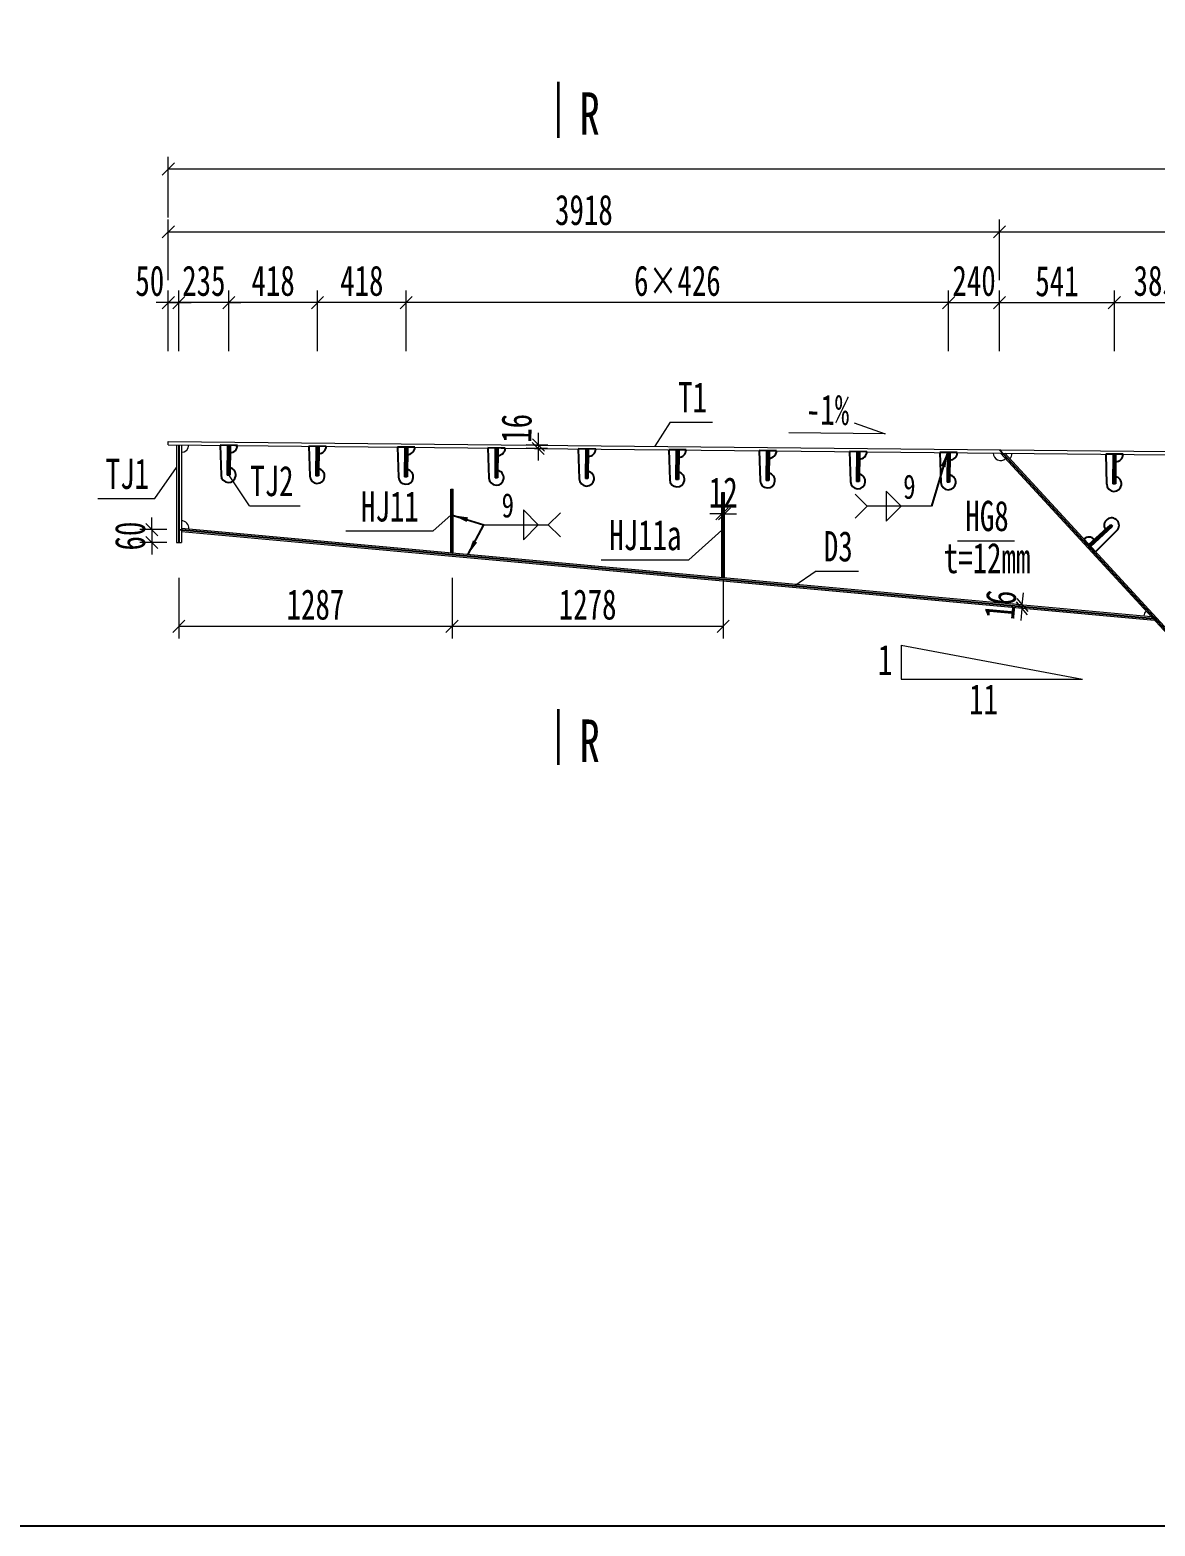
# Model space of a CAD drawing. Header units: millimetres. Extents: x 44597 to 300567, y -113054 to 73044.
# Drawn here: x 95708 to 101011, y -102091 to -95041 of the extents above; entities that cross this region are included whole.
import ezdxf
from ezdxf.enums import TextEntityAlignment as Align

# ---------------------------------------------------------------- set-up
doc = ezdxf.new("R2010")
doc.units = ezdxf.units.MM
doc.layers.get('Defpoints').update_dxf_attribs({"color": 8})
for name, color, linetype, lineweight in [('Dim', 4, 'Continuous', 15), ('文字', 7, 'Continuous', 15), ('粗线', 3, 'Continuous', 35), ('细实线', 4, 'Continuous', 15), ('钢板粗线', 1, 'Continuous', 25), ('钢板细线', 6, 'Continuous', 15)]:
    doc.layers.add(name, color=color, linetype=linetype, lineweight=lineweight)
doc.layers.add('Text', color=4, linetype='Continuous')
doc.styles.add('111', font='', dxfattribs={"width": 0.7})
doc.styles.add('BM_Dim', font='', dxfattribs={"width": 0.85})
doc.styles.add('SMEDI', font='', dxfattribs={"width": 0.75})
doc.styles.get("Standard").update_dxf_attribs({"font": ''})
doc.styles.get('111').set_extended_font_data('仿宋_GB2312')
doc.styles.get('BM_Dim').set_extended_font_data('仿宋_GB2312')
doc.styles.get('SMEDI').set_extended_font_data('仿宋_GB2312')
doc.styles.get('Standard').set_extended_font_data('仿宋_GB2312')
doc.dimstyles.new('200', dxfattribs={"dimscale": 0, "dimtxt": 2.5, "dimasz": 1, "dimexe": 1, "dimexo": 1, "dimgap": 0.6, "dimtad": 1, "dimdec": 0, "dimdsep": 46, "dimtxsty": '111', "dimblk": 'OBLIQUE', "dimcen": 0, "dimclrd": 4, "dimclre": 4, "dimclrt": 4, "dimadec": 1, "dimazin": 2, "dimtfac": 1, "dimtdec": 0, "dimtix": 1, "dimtmove": 2, "dimatfit": 3, "dimfxl": 4, "dimfxlon": 1, "dimtolj": 1, "dimlwd": -1, "dimlwe": -1, "dimarcsym": 0})
doc.dimstyles.new('MSteel_1.0_1.0', dxfattribs={"dimtxt": 3, "dimasz": 1.2, "dimexe": 1, "dimexo": 1, "dimgap": 1, "dimtad": 3, "dimtoh": 1, "dimdec": 0, "dimzin": 0, "dimdsep": 46, "dimtxsty": 'Standard', "dimblk": 'ARCHTICK', "dimcen": 0.09, "dimclrd": 3, "dimclre": 3, "dimadec": 0, "dimazin": 0, "dimtfac": 1, "dimtdec": 4, "dimtofl": 0, "dimtmove": 0, "dimatfit": 3, "dimfxl": 1, "dimtolj": 1, "dimtzin": 0, "dimarcsym": 0})

# ---------------------------------------------------------------- blocks, each defined once
blk = doc.blocks.new('_Oblique')
at = {"color": 0, "linetype": 'ByBlock', "lineweight": -2}
blk.add_line((-0.5, -0.5), (0.5, 0.5), dxfattribs=at)
blk = doc.blocks.new('*D2896')
at = {"layer": 'Defpoints', "color": 0, "transparency": 16777216}
for p in [(100277.8, -95992), (96360.2, -96985.4), (100277.8, -97018.7)]:
    blk.add_point(p, dxfattribs=at)
at = {"layer": '细实线', "color": 4, "transparency": 16777216}
for p, q in [((96360.2, -96220.6), (96360.2, -95934.8)), ((100277.8, -96220.6), (100277.8, -95934.8)), ((96360.2, -95992), (100277.8, -95992))]:
    blk.add_line(p, q, dxfattribs=at)
at = {"layer": '细实线', "color": 4, "transparency": 16777216, "xscale": 57.14285714285715, "yscale": 57.14285714285715, "zscale": 57.14285714285715, "rotation": 180}
blk.add_blockref('_Oblique', (96360.2, -95992), dxfattribs=at)
at = {"layer": '细实线', "color": 4, "transparency": 16777216, "xscale": 57.14285714285715, "yscale": 57.14285714285715, "zscale": 57.14285714285715}
blk.add_blockref('_Oblique', (100277.8, -95992), dxfattribs=at)
at = {"layer": '细实线', "color": 4, "transparency": 16777216, "insert": (98319, -95889.7), "char_height": 142.86, "attachment_point": 5, "style": '111'}
blk.add_mtext('\\A1;3918', dxfattribs=at)
blk = doc.blocks.new('*D2897')
at = {"layer": 'Defpoints', "color": 0, "transparency": 16777216}
for p in [(107152.3, -95992), (107152.3, -96977.3), (100277.8, -97018.7)]:
    blk.add_point(p, dxfattribs=at)
at = {"layer": '细实线', "color": 4, "transparency": 16777216}
for p, q in [((100277.8, -96220.6), (100277.8, -95934.8)), ((107152.3, -96220.6), (107152.3, -95934.8)), ((100277.8, -95992), (107152.3, -95992))]:
    blk.add_line(p, q, dxfattribs=at)
at = {"layer": '细实线', "color": 4, "transparency": 16777216, "xscale": 57.14285714285715, "yscale": 57.14285714285715, "zscale": 57.14285714285715, "rotation": 180}
blk.add_blockref('_Oblique', (100277.8, -95992), dxfattribs=at)
at = {"layer": '细实线', "color": 4, "transparency": 16777216, "xscale": 57.14285714285715, "yscale": 57.14285714285715, "zscale": 57.14285714285715}
blk.add_blockref('_Oblique', (107152.3, -95992), dxfattribs=at)
at = {"layer": '细实线', "color": 4, "transparency": 16777216, "insert": (103715.1, -95889.7), "char_height": 142.86, "attachment_point": 5, "style": '111'}
blk.add_mtext('\\A1;6874', dxfattribs=at)
blk = doc.blocks.new('*D2898')
at = {"layer": 'Defpoints', "color": 0, "transparency": 16777216}
for p in [(97697.4, -97437), (96410.2, -97449), (96410.2, -97851.5)]:
    blk.add_point(p, dxfattribs=at)
at = {"layer": '细实线', "color": 4, "transparency": 16777216}
for p, q in [((96410.2, -97622.9), (96410.2, -97908.7)), ((97697.4, -97622.9), (97697.4, -97908.7)), ((97697.4, -97851.5), (96410.2, -97851.5))]:
    blk.add_line(p, q, dxfattribs=at)
at = {"layer": '细实线', "color": 4, "transparency": 16777216, "xscale": 57.14285714285715, "yscale": 57.14285714285715, "zscale": 57.14285714285715, "rotation": 180}
blk.add_blockref('_Oblique', (96410.2, -97851.5), dxfattribs=at)
at = {"layer": '细实线', "color": 4, "transparency": 16777216, "xscale": 57.14285714285715, "yscale": 57.14285714285715, "zscale": 57.14285714285715}
blk.add_blockref('_Oblique', (97697.4, -97851.5), dxfattribs=at)
at = {"layer": '细实线', "color": 4, "transparency": 16777216, "insert": (97053.8, -97749.3), "char_height": 142.86, "attachment_point": 5, "style": '111'}
blk.add_mtext('\\A1;1287', dxfattribs=at)
blk = doc.blocks.new('_ArchTick')
at = {"color": 0, "linetype": 'ByBlock', "const_width": 0.15}
blk.add_lwpolyline([(-0.5, -0.5), (0.5, 0.5)], dxfattribs=at)
blk = doc.blocks.new('角焊缝1')
at = {"layer": 'Dim'}
blk.add_line((-3101.17, 370.22), (-3106.48, 370.22), dxfattribs=at)
blk.add_lwpolyline([(-3104.91, 371.45), (-3104.91, 368.99), (-3103.68, 370.22)], close=True, dxfattribs=at)
blk.add_lwpolyline([(-3107.48, 369.22), (-3106.48, 370.22), (-3107.48, 371.22)], dxfattribs=at)
blk = doc.blocks.new('角焊缝2')
at = {"layer": 'Dim'}
blk.add_line((-3138.01, 370.22), (-3132.7, 370.22), dxfattribs=at)
blk.add_lwpolyline([(-3134.75, 371.45), (-3134.75, 368.99), (-3133.52, 370.22)], close=True, dxfattribs=at)
blk.add_lwpolyline([(-3131.7, 369.22), (-3132.7, 370.22), (-3131.7, 371.22)], dxfattribs=at)
blk = doc.blocks.new('*D2901')
at = {"layer": 'Defpoints', "color": 0, "transparency": 16777216}
for p in [(97697.4, -97437), (98975.7, -97575.9), (97697.4, -97851.5)]:
    blk.add_point(p, dxfattribs=at)
at = {"layer": '细实线', "color": 4, "transparency": 16777216}
for p, q in [((97697.4, -97622.9), (97697.4, -97908.7)), ((98975.7, -97633), (98975.7, -97908.7)), ((98975.7, -97851.5), (97697.4, -97851.5))]:
    blk.add_line(p, q, dxfattribs=at)
at = {"layer": '细实线', "color": 4, "transparency": 16777216, "xscale": 57.14285714285715, "yscale": 57.14285714285715, "zscale": 57.14285714285715, "rotation": 180}
blk.add_blockref('_Oblique', (97697.4, -97851.5), dxfattribs=at)
at = {"layer": '细实线', "color": 4, "transparency": 16777216, "xscale": 57.14285714285715, "yscale": 57.14285714285715, "zscale": 57.14285714285715}
blk.add_blockref('_Oblique', (98975.7, -97851.5), dxfattribs=at)
at = {"layer": '细实线', "color": 4, "transparency": 16777216, "insert": (98336.6, -97749.3), "char_height": 142.86, "attachment_point": 5, "style": '111'}
blk.add_mtext('\\A1;1278', dxfattribs=at)
blk = doc.blocks.new('*D2902')
at = {"layer": 'Defpoints', "color": 0, "transparency": 16777216}
for p in [(98969.7, -97354.5), (98981.7, -97320.8), (98981.7, -97354.5)]:
    blk.add_point(p, dxfattribs=at)
at = {"layer": '细实线', "color": 4, "transparency": 16777216}
for p, q in [((98969.7, -97320.8), (98969.7, -97263.7)), ((98981.7, -97320.8), (98981.7, -97263.7)), ((98969.7, -97320.8), (98912.6, -97320.8)), ((98969.7, -97320.8), (98981.7, -97320.8)), ((98981.7, -97320.8), (99038.9, -97320.8))]:
    blk.add_line(p, q, dxfattribs=at)
at = {"layer": '细实线', "color": 4, "transparency": 16777216, "xscale": 57.14285714285715, "yscale": 57.14285714285715, "zscale": 57.14285714285715}
blk.add_blockref('_Oblique', (98969.7, -97320.8), dxfattribs=at)
at = {"layer": '细实线', "color": 4, "transparency": 16777216, "xscale": 57.14285714285715, "yscale": 57.14285714285715, "zscale": 57.14285714285715, "rotation": 180}
blk.add_blockref('_Oblique', (98981.7, -97320.8), dxfattribs=at)
at = {"layer": '细实线', "color": 4, "transparency": 16777216, "insert": (98975.7, -97220.1), "char_height": 142.86, "attachment_point": 5, "style": '111'}
blk.add_mtext('\\A1;12', dxfattribs=at)
blk = doc.blocks.new('*D2903')
at = {"layer": 'Defpoints', "color": 0, "transparency": 16777216}
for p in [(96410.2, -97395.6), (96283.1, -97456), (96410.2, -97456)]:
    blk.add_point(p, dxfattribs=at)
at = {"layer": '细实线', "color": 4, "transparency": 16777216}
for p, q in [((96283.1, -97395.6), (96283.1, -97338.5)), ((96353.1, -97395.6), (96225.9, -97395.6)), ((96283.1, -97395.6), (96283.1, -97456)), ((96353.1, -97456), (96225.9, -97456)), ((96283.1, -97456), (96283.1, -97513.2))]:
    blk.add_line(p, q, dxfattribs=at)
at = {"layer": '细实线', "color": 4, "transparency": 16777216, "xscale": 57.14285714285715, "yscale": 57.14285714285715, "zscale": 57.14285714285715}
for p, rotation in [((96283.1, -97395.6), 270), ((96283.1, -97456), 90)]:
    blk.add_blockref('_Oblique', p, dxfattribs=dict(at, rotation=rotation))
at = {"layer": '细实线', "color": 4, "transparency": 16777216, "insert": (96180.8, -97425.8), "char_height": 142.86, "attachment_point": 5, "rotation": 90, "style": '111'}
blk.add_mtext('\\A1;60', dxfattribs=at)
blk = doc.blocks.new('12-140加劲 有过焊孔')
at = {"layer": 'Defpoints'}
blk.add_line((0, 0), (0, 140), dxfattribs=at)
at = {"layer": '钢板粗线', "color": 7}
for p, q in [((41, 0), (35, 141.5)), ((-6, 0), (-6, 140)), ((-6, 140), (6, 140)), ((6, 0), (6, 140)), ((-41, 0), (41, 0))]:
    blk.add_line(p, q, dxfattribs=at)
for centre, start, end in [((0, 140), 2.44105, 260.12911), ((-6, 0), 90, 180)]:
    blk.add_arc(centre, 35, start, end, dxfattribs=at)
blk = doc.blocks.new('*D2908')
at = {"layer": 'Defpoints', "color": 0, "transparency": 16777216}
for p in [(100277.8, -96325.9), (100038, -97032.2), (100277.8, -97018.6)]:
    blk.add_point(p, dxfattribs=at)
at = {"layer": '细实线', "color": 4, "transparency": 16777216}
for p, q in [((100038, -96554.4), (100038, -96268.7)), ((100277.8, -96554.4), (100277.8, -96268.7)), ((100038, -96325.9), (99980.9, -96325.9)), ((100038, -96325.9), (100277.8, -96325.9)), ((100277.8, -96325.9), (100335, -96325.9))]:
    blk.add_line(p, q, dxfattribs=at)
at = {"layer": '细实线', "color": 4, "transparency": 16777216, "xscale": 57.14285714285715, "yscale": 57.14285714285715, "zscale": 57.14285714285715}
blk.add_blockref('_Oblique', (100038, -96325.9), dxfattribs=at)
at = {"layer": '细实线', "color": 4, "transparency": 16777216, "xscale": 57.14285714285715, "yscale": 57.14285714285715, "zscale": 57.14285714285715, "rotation": 180}
blk.add_blockref('_Oblique', (100277.8, -96325.9), dxfattribs=at)
at = {"layer": '细实线', "color": 4, "transparency": 16777216, "insert": (100157.9, -96223.6), "char_height": 142.86, "attachment_point": 5, "style": '111'}
blk.add_mtext('\\A1;240', dxfattribs=at)
blk = doc.blocks.new('*D2909')
at = {"layer": 'Defpoints', "color": 0, "transparency": 16777216}
for p in [(98104.1, -97013), (98205.3, -97014), (98205.5, -96998)]:
    blk.add_point(p, dxfattribs=at)
at = {"layer": '细实线', "color": 4, "transparency": 16777216}
for p, q in [((98104.3, -96997), (98104.9, -96939.8)), ((98148.2, -97013.4), (98047, -97012.4)), ((98148.4, -96997.4), (98047.1, -96996.4)), ((98104.1, -97013), (98103.6, -97070.1)), ((98104.3, -96997), (98104.1, -97013))]:
    blk.add_line(p, q, dxfattribs=at)
at = {"layer": '细实线', "color": 4, "transparency": 16777216, "xscale": 57.1428571428572, "yscale": 57.1428571428572, "zscale": 57.1428571428572}
for p, rotation in [((98104.1, -97013), 89.42629083929008), ((98104.3, -96997), 269.4262908392901)]:
    blk.add_blockref('_Oblique', p, dxfattribs=dict(at, rotation=rotation))
at = {"layer": '细实线', "color": 4, "transparency": 16777216, "insert": (98002, -96918), "char_height": 142.86, "attachment_point": 5, "rotation": 89.42629, "style": '111'}
blk.add_mtext('\\A1;16', dxfattribs=at)
blk = doc.blocks.new('14-160加劲 有过焊孔')
at = {"layer": 'Defpoints'}
blk.add_line((38609.4, 31489.3), (38609.4, 31629.3), dxfattribs=at)
at = {"layer": '钢板粗线', "color": 7}
for p, q in [((38603.4, 31489.3), (38603.4, 31629.3)), ((38603.4, 31629.3), (38615.4, 31629.3)), ((38615.4, 31489.3), (38615.4, 31629.3)), ((38650.4, 31489.3), (38644.3, 31630.8)), ((38568.4, 31489.3), (38650.4, 31489.3))]:
    blk.add_line(p, q, dxfattribs=at)
for centre, start, end in [((38609.4, 31629.3), 2.44105, 260.12911), ((38603.4, 31489.3), 90, 180)]:
    blk.add_arc(centre, 35, start, end, dxfattribs=at)
blk = doc.blocks.new('*D2915')
at = {"layer": 'Defpoints', "color": 0, "transparency": 16777216}
for p in [(101204.2, -96325.9), (100819.2, -96986), (101204.2, -96965.3)]:
    blk.add_point(p, dxfattribs=at)
at = {"layer": '细实线', "color": 4, "transparency": 16777216}
for p, q in [((100819.2, -96554.4), (100819.2, -96268.7)), ((101204.2, -96554.4), (101204.2, -96268.7)), ((100819.2, -96325.9), (101204.2, -96325.9))]:
    blk.add_line(p, q, dxfattribs=at)
at = {"layer": '细实线', "color": 4, "transparency": 16777216, "xscale": 57.14285714285715, "yscale": 57.14285714285715, "zscale": 57.14285714285715, "rotation": 180}
blk.add_blockref('_Oblique', (100819.2, -96325.9), dxfattribs=at)
at = {"layer": '细实线', "color": 4, "transparency": 16777216, "xscale": 57.14285714285715, "yscale": 57.14285714285715, "zscale": 57.14285714285715}
blk.add_blockref('_Oblique', (101204.2, -96325.9), dxfattribs=at)
at = {"layer": '细实线', "color": 4, "transparency": 16777216, "insert": (101011.7, -96223.6), "char_height": 142.86, "attachment_point": 5, "style": '111'}
blk.add_mtext('\\A1;385', dxfattribs=at)
blk = doc.blocks.new('*D2916')
at = {"layer": 'Defpoints', "color": 0, "transparency": 16777216}
for p in [(96410.2, -96325.9), (96360.2, -96987.5), (96410.2, -97005.4)]:
    blk.add_point(p, dxfattribs=at)
at = {"layer": '细实线', "color": 4, "transparency": 16777216}
for p, q in [((96360.2, -96554.5), (96360.2, -96268.8)), ((96410.2, -96554.5), (96410.2, -96268.8)), ((96360.2, -96325.9), (96303.1, -96325.9)), ((96360.2, -96325.9), (96410.2, -96325.9)), ((96410.2, -96325.9), (96467.4, -96325.9))]:
    blk.add_line(p, q, dxfattribs=at)
at = {"layer": '细实线', "color": 4, "transparency": 16777216, "xscale": 57.14285714285715, "yscale": 57.14285714285715, "zscale": 57.14285714285715}
blk.add_blockref('_Oblique', (96360.2, -96325.9), dxfattribs=at)
at = {"layer": '细实线', "color": 4, "transparency": 16777216, "xscale": 57.14285714285715, "yscale": 57.14285714285715, "zscale": 57.14285714285715, "rotation": 180}
blk.add_blockref('_Oblique', (96410.2, -96325.9), dxfattribs=at)
at = {"layer": '细实线', "color": 4, "transparency": 16777216, "insert": (96273, -96223.7), "char_height": 142.86, "attachment_point": 5, "style": '111'}
blk.add_mtext('\\A1;50', dxfattribs=at)
blk = doc.blocks.new('*D2917')
at = {"layer": 'Defpoints', "color": 0, "transparency": 16777216}
for p in [(100383.4, -97766.6), (100414.4, -97769.4), (100415.9, -97753.4)]:
    blk.add_point(p, dxfattribs=at)
at = {"layer": '细实线', "color": 4, "transparency": 16777216}
for p, q in [((100384.9, -97750.6), (100390.1, -97693.7)), ((100383.4, -97766.6), (100326.5, -97761.4)), ((100384.9, -97750.6), (100328, -97745.4)), ((100383.4, -97766.6), (100378.2, -97823.5)), ((100384.9, -97750.6), (100383.4, -97766.6))]:
    blk.add_line(p, q, dxfattribs=at)
at = {"layer": '细实线', "color": 4, "transparency": 16777216, "xscale": 57.14285714285715, "yscale": 57.14285714285715, "zscale": 57.14285714285715}
for p, rotation in [((100384.9, -97750.6), 264.7955185571846), ((100383.4, -97766.6), 84.79551855718461)]:
    blk.add_blockref('_Oblique', p, dxfattribs=dict(at, rotation=rotation))
at = {"layer": '细实线', "color": 4, "transparency": 16777216, "insert": (100282.3, -97749.3), "char_height": 142.86, "attachment_point": 5, "rotation": 84.79552, "style": '111'}
blk.add_mtext('\\A1;16', dxfattribs=at)
blk = doc.blocks.new('*D2921')
at = {"layer": 'Defpoints', "color": 0, "transparency": 16777216}
for p in [(100819.2, -96325.9), (100819.2, -96995.2), (100277.8, -97018.7)]:
    blk.add_point(p, dxfattribs=at)
at = {"layer": '细实线', "color": 4, "transparency": 16777216}
for p, q in [((100277.8, -96554.4), (100277.8, -96268.7)), ((100819.2, -96554.4), (100819.2, -96268.7)), ((100277.8, -96325.9), (100819.2, -96325.9))]:
    blk.add_line(p, q, dxfattribs=at)
at = {"layer": '细实线', "color": 4, "transparency": 16777216, "xscale": 57.14285714285715, "yscale": 57.14285714285715, "zscale": 57.14285714285715, "rotation": 180}
blk.add_blockref('_Oblique', (100277.8, -96325.9), dxfattribs=at)
at = {"layer": '细实线', "color": 4, "transparency": 16777216, "xscale": 57.14285714285715, "yscale": 57.14285714285715, "zscale": 57.14285714285715}
blk.add_blockref('_Oblique', (100819.2, -96325.9), dxfattribs=at)
at = {"layer": '细实线', "color": 4, "transparency": 16777216, "insert": (100548.5, -96225.2), "char_height": 142.86, "attachment_point": 5, "style": '111'}
blk.add_mtext('\\A1;541', dxfattribs=at)
blk = doc.blocks.new('*D2922')
at = {"layer": 'Defpoints', "color": 0, "transparency": 16777216}
for p in [(96410.2, -96325.9), (96410.2, -97009), (96645.1, -96965.8)]:
    blk.add_point(p, dxfattribs=at)
at = {"layer": '细实线', "color": 4, "transparency": 16777216}
for p, q in [((96410.2, -96554.5), (96410.2, -96268.8)), ((96645.1, -96554.5), (96645.1, -96268.8)), ((96410.2, -96325.9), (96353.1, -96325.9)), ((96645.1, -96325.9), (96410.2, -96325.9)), ((96645.1, -96325.9), (96702.3, -96325.9))]:
    blk.add_line(p, q, dxfattribs=at)
at = {"layer": '细实线', "color": 4, "transparency": 16777216, "xscale": 57.14285714285715, "yscale": 57.14285714285715, "zscale": 57.14285714285715}
blk.add_blockref('_Oblique', (96410.2, -96325.9), dxfattribs=at)
at = {"layer": '细实线', "color": 4, "transparency": 16777216, "xscale": 57.14285714285715, "yscale": 57.14285714285715, "zscale": 57.14285714285715, "rotation": 180}
blk.add_blockref('_Oblique', (96645.1, -96325.9), dxfattribs=at)
at = {"layer": '细实线', "color": 4, "transparency": 16777216, "insert": (96527.7, -96223.7), "char_height": 142.86, "attachment_point": 5, "style": '111'}
blk.add_mtext('\\A1;235', dxfattribs=at)
blk = doc.blocks.new('*D2923')
at = {"layer": 'Defpoints', "color": 0, "transparency": 16777216}
for p in [(107152.3, -95695.9), (96360.2, -96153.4), (107152.3, -97009.9)]:
    blk.add_point(p, dxfattribs=at)
at = {"layer": '细实线', "color": 4, "transparency": 16777216}
for p, q in [((96360.2, -95924.5), (96360.2, -95638.8)), ((107152.3, -95924.5), (107152.3, -95638.8)), ((96360.2, -95695.9), (107152.3, -95695.9))]:
    blk.add_line(p, q, dxfattribs=at)
at = {"layer": '细实线', "color": 4, "transparency": 16777216, "xscale": 57.14285714285715, "yscale": 57.14285714285715, "zscale": 57.14285714285715, "rotation": 180}
blk.add_blockref('_Oblique', (96360.2, -95695.9), dxfattribs=at)
at = {"layer": '细实线', "color": 4, "transparency": 16777216, "xscale": 57.14285714285715, "yscale": 57.14285714285715, "zscale": 57.14285714285715}
blk.add_blockref('_Oblique', (107152.3, -95695.9), dxfattribs=at)
at = {"layer": '细实线', "color": 4, "transparency": 16777216, "insert": (101756.3, -95593.7), "char_height": 142.86, "attachment_point": 5, "style": '111'}
blk.add_mtext('\\A1;10792', dxfattribs=at)
blk = doc.blocks.new('*D2924')
at = {"layer": 'Defpoints', "color": 0, "transparency": 16777216}
for p in [(97481.4, -96325.9), (97481.4, -96894.5), (100038, -96946.4)]:
    blk.add_point(p, dxfattribs=at)
at = {"layer": '细实线', "color": 4, "transparency": 16777216}
for p, q in [((97481.4, -96554.4), (97481.4, -96268.7)), ((100038, -96554.4), (100038, -96268.7)), ((100038, -96325.9), (97481.4, -96325.9))]:
    blk.add_line(p, q, dxfattribs=at)
at = {"layer": '细实线', "color": 4, "transparency": 16777216, "xscale": 57.14285714285715, "yscale": 57.14285714285715, "zscale": 57.14285714285715, "rotation": 180}
blk.add_blockref('_Oblique', (97481.4, -96325.9), dxfattribs=at)
at = {"layer": '细实线', "color": 4, "transparency": 16777216, "xscale": 57.14285714285715, "yscale": 57.14285714285715, "zscale": 57.14285714285715}
blk.add_blockref('_Oblique', (100038, -96325.9), dxfattribs=at)
at = {"layer": '细实线', "color": 4, "transparency": 16777216, "insert": (98759.7, -96223.6), "char_height": 142.86, "attachment_point": 5, "style": '111'}
blk.add_mtext('\\A1;6×426', dxfattribs=at)
blk = doc.blocks.new('*D2925')
at = {"layer": 'Defpoints', "color": 0, "transparency": 16777216}
for p in [(97063.3, -96325.9), (97063.3, -96894.6), (97481.4, -96894.5)]:
    blk.add_point(p, dxfattribs=at)
at = {"layer": '细实线', "color": 4, "transparency": 16777216}
for p, q in [((97063.3, -96554.4), (97063.3, -96268.7)), ((97481.4, -96554.4), (97481.4, -96268.7)), ((97481.4, -96325.9), (97063.3, -96325.9))]:
    blk.add_line(p, q, dxfattribs=at)
at = {"layer": '细实线', "color": 4, "transparency": 16777216, "xscale": 57.14285714285715, "yscale": 57.14285714285715, "zscale": 57.14285714285715, "rotation": 180}
blk.add_blockref('_Oblique', (97063.3, -96325.9), dxfattribs=at)
at = {"layer": '细实线', "color": 4, "transparency": 16777216, "xscale": 57.14285714285715, "yscale": 57.14285714285715, "zscale": 57.14285714285715}
blk.add_blockref('_Oblique', (97481.4, -96325.9), dxfattribs=at)
at = {"layer": '细实线', "color": 4, "transparency": 16777216, "insert": (97272.3, -96223.6), "char_height": 142.86, "attachment_point": 5, "style": '111'}
blk.add_mtext('\\A1;418', dxfattribs=at)
blk = doc.blocks.new('*D2926')
at = {"layer": 'Defpoints', "color": 0, "transparency": 16777216}
for p in [(96645.1, -96325.9), (97063.3, -96894.6), (96645.1, -96965.8)]:
    blk.add_point(p, dxfattribs=at)
at = {"layer": '细实线', "color": 4, "transparency": 16777216}
for p, q in [((96645.1, -96554.4), (96645.1, -96268.7)), ((97063.3, -96554.4), (97063.3, -96268.7)), ((97063.3, -96325.9), (96645.1, -96325.9))]:
    blk.add_line(p, q, dxfattribs=at)
at = {"layer": '细实线', "color": 4, "transparency": 16777216, "xscale": 57.14285714285715, "yscale": 57.14285714285715, "zscale": 57.14285714285715, "rotation": 180}
blk.add_blockref('_Oblique', (96645.1, -96325.9), dxfattribs=at)
at = {"layer": '细实线', "color": 4, "transparency": 16777216, "xscale": 57.14285714285715, "yscale": 57.14285714285715, "zscale": 57.14285714285715}
blk.add_blockref('_Oblique', (97063.3, -96325.9), dxfattribs=at)
at = {"layer": '细实线', "color": 4, "transparency": 16777216, "insert": (96854.2, -96223.6), "char_height": 142.86, "attachment_point": 5, "style": '111'}
blk.add_mtext('\\A1;418', dxfattribs=at)

msp = doc.modelspace()

# ---------------------------------------------------------------- linework, layer by layer
at = {"layer": 'Defpoints'}
for p, q in [((96410.2, -96996), (96410.2, -97456)), ((100277.8, -97018.7), (102323.9, -99240)), ((97697.4, -97504.9), (97697.4, -97204.9)), ((98975.7, -97621.3), (98975.7, -97221.3)), ((96410.2, -97395.6), (101021.4, -97815.7))]:
    msp.add_line(p, q, dxfattribs=at)
msp.add_lwpolyline([(91566.6, -87474.1), (113566.6, -87474.1), (113566.6, -102091.3), (91566.6, -102091.3)], close=True, dxfattribs=at)
at = {"layer": '粗线'}
for p, q in [((98199.7, -95549.3), (98199.7, -95286)), ((98199.7, -98504.4), (98199.7, -98241.2))]:
    msp.add_line(p, q, dxfattribs=at)
at = {"layer": '细实线'}
for p, q in [((98726.1, -96889.3), (98653.3, -97002.5)), ((98726.1, -96889.3), (98925.6, -96889.3)), ((99739, -96943.6), (99284.3, -96939.1)), ((99592.2, -96892.4), (99739, -96943.6)), ((96296.1, -97249.6), (96398.2, -97102.3)), ((96743.5, -97283.7), (96646, -97136.9)), ((96027.4, -97249.6), (96296.1, -97249.6)), ((96743.5, -97283.7), (96981.5, -97283.7)), ((97608.8, -97400.7), (97691.4, -97327.2)), ((97196.8, -97400.7), (97608.8, -97400.7)), ((98812.9, -97538.2), (98969.7, -97398.6)), ((100079.6, -97448.3), (100348.3, -97448.3)), ((98400.9, -97538.2), (98812.9, -97538.2)), ((99413, -97591.2), (99308.5, -97662.8)), ((99413, -97591.2), (99612.5, -97591.2)), ((99813.8, -97939.5), (99813.8, -98099.5)), ((99813.8, -97939.5), (100669.3, -98099.5)), ((99813.8, -98099.5), (100669.3, -98099.5))]:
    msp.add_line(p, q, dxfattribs=at)
at = {"layer": '钢板细线'}
for p, q in [((96360.2, -96995.5), (96360.2, -96979.5)), ((96398.2, -96995.9), (96398.2, -97456)), ((96422.2, -96996.1), (96422.2, -97456)), ((100283.1, -97034.8), (102314.4, -99240)), ((100302.3, -97035), (102333.4, -99240)), ((97691.4, -97504.3), (97691.4, -97204.9)), ((97691.4, -97204.9), (97703.4, -97204.9)), ((97703.4, -97505.4), (97703.4, -97204.9)), ((98969.7, -97620.7), (98969.7, -97221.3)), ((98969.7, -97221.3), (98981.7, -97221.3)), ((98981.7, -97621.8), (98981.7, -97221.3)), ((96422.2, -97388.7), (100992.5, -97805)), ((96422.2, -97404.8), (101008.7, -97822.5)), ((96398.2, -97456), (96422.2, -97456))]:
    msp.add_line(p, q, dxfattribs=at)
for points in [[(96360.2, -96979.5), (102952.3, -97045.5), (107790.4, -96973)], [(96360.2, -96995.5), (102952.4, -97061.5), (107790.4, -96989)]]:
    msp.add_lwpolyline(points, dxfattribs=at)
for centre, start, end in [((96422.2, -96996.1), 270, 359.42629), ((100283.1, -97034.8), 179.42629, 312.30941), ((100302.3, -97035), 312.30941, 359.42629), ((96422.2, -97388.7), 354.79552, 90), ((100992.5, -97805), 132.64892, 174.83592)]:
    msp.add_arc(centre, 35, start, end, dxfattribs=at)

# ---------------------------------------------------------------- block references
at = {"layer": '细实线', "rotation": 179.4262908401}
for p in [(96645.1, -96998.4), (97063.3, -97002.6), (97481.4, -97006.7), (97907.5, -97011), (98333.6, -97015.3), (98759.7, -97019.5), (99185.8, -97023.8), (99611.9, -97028.1), (100038, -97032.3), (100819.2, -97040.2)]:
    msp.add_blockref('12-140加劲 有过焊孔', p, dxfattribs=at)
at = {"layer": '细实线', "color": 8, "xscale": 57.1428571428572, "yscale": 57.1428571428572, "zscale": 57.1428571428572}
for name, p in [('角焊缝1', (277167.5, -118440.5)), ('角焊缝2', (277162.5, -118528.4))]:
    msp.add_blockref(name, p, dxfattribs=at)
at = {"layer": '钢板细线', "rotation": 312.6489191297558}
msp.add_blockref('14-160加劲 有过焊孔', (51384.1, -90406.3), dxfattribs=at)

# ---------------------------------------------------------------- texts
at = {"layer": 'Text', "style": 'SMEDI', "width": 0.75}
for p in [(99823.9, -97192.9), (97931.1, -97280.8)]:
    msp.add_text('9', height=114.3, dxfattribs=at).set_placement(p, align=Align.MIDDLE_LEFT)
at = {"layer": '文字', "style": 'BM_Dim', "width": 0.7}
for p in [(98346.4, -95535), (98346.4, -98490.2)]:
    msp.add_text('R', height=200, dxfattribs=at).set_placement(p, align=Align.CENTER)
for s, height, p in [('T1', 142.86, (98831, -96886.2)), ('TJ1', 142.86, (96166.9, -97246.6)), ('TJ2', 142.86, (96848.4, -97280.6)), ('HJ11', 142.86, (97404.4, -97400.1)), ('HG8', 142.86, (100219.1, -97445.2)), ('HJ11a', 142.86, (98608.5, -97535.1)), ('D3', 142.86, (99517.9, -97588.2)), ('t=12mm', 142.86, (100219.1, -97643.6)), ('1', 142.9, (99738.8, -98123.5)), ('11', 142.86, (100202.4, -98308.7))]:
    msp.add_text(s, height=height, dxfattribs=at).set_placement(p, align=Align.BOTTOM_CENTER)
msp.add_text('-1%', height=142.86, rotation=359.42629, dxfattribs=at).set_placement((99466.3, -96944.4), align=Align.BOTTOM_CENTER)

# ---------------------------------------------------------------- dimensions: what is measured, and where the dimension line sits
at = {"layer": '细实线'}
for base, p1, p2, override, picture, middle in [((107152.3, -95695.9), (96360.2, -96153.4), (107152.3, -97009.9), {"dimscale": 57.142857, "dimtxsty": '111', "dimblk": 'Oblique'}, '*D2923', (101756.3, -95593.7)), ((100277.8, -95992), (96360.2, -96985.4), (100277.8, -97018.7), {"dimscale": 57.142857, "dimtxsty": '111', "dimblk": 'Oblique'}, '*D2896', (98319, -95889.7)), ((107152.3007, -95991.9892), (100277.8394, -97018.7492), (107152.3007, -96977.3464), {"dimscale": 57.142857, "dimtxsty": '111', "dimblk": 'Oblique'}, '*D2897', (103715.0701, -95889.7499)), ((96410.2, -96325.9), (96645.1, -96965.8), (96410.2, -97009), {"dimscale": 57.142857, "dimblk": 'Oblique'}, '*D2922', (96527.7, -96223.7)), ((96645.1, -96325.9), (97063.3, -96894.6), (96645.1, -96965.8), {"dimscale": 57.142857, "dimblk": 'Oblique'}, '*D2926', (96854.2, -96223.6)), ((97063.3, -96325.9), (97481.4, -96894.5), (97063.3, -96894.6), {"dimscale": 57.142857, "dimblk": 'Oblique'}, '*D2925', (97272.3, -96223.6)), ((100277.8, -96325.9), (100038, -97032.2), (100277.8, -97018.6), {"dimscale": 57.142857, "dimblk": 'Oblique'}, '*D2908', (100157.9, -96223.6)), ((100819.2, -96325.9), (100277.8, -97018.7), (100819.2, -96995.2), {"dimscale": 57.142857, "dimblk": 'Oblique'}, '*D2921', (100548.5, -96225.2)), ((101204.2, -96325.9), (100819.2, -96986), (101204.2, -96965.3), {"dimscale": 57.142857, "dimblk": 'Oblique'}, '*D2915', (101011.7, -96223.6)), ((96410.2, -97851.5), (97697.4, -97437), (96410.2, -97449), {"dimscale": 57.142857, "dimblk": 'Oblique'}, '*D2898', (97053.8, -97749.3)), ((97697.4, -97851.5), (98975.7, -97575.9), (97697.4, -97437), {"dimscale": 57.142857, "dimblk": 'Oblique'}, '*D2901', (98336.6, -97749.3))]:
    dim = msp.add_linear_dim(base=base, p1=p1, p2=p2, dimstyle='200', override=override, dxfattribs=at)
    dim.commit()
    dim.dimension.update_dxf_attribs({"geometry": picture, "text_midpoint": middle})
dim = msp.add_linear_dim(base=(96410.2, -96325.9), p1=(96360.2, -96987.5), p2=(96410.2, -97005.4), dimstyle='200', override={"dimscale": 57.142857, "dimblk": 'Oblique'}, dxfattribs=at)
dim.commit()
dim.dimension.update_dxf_attribs({"geometry": '*D2916', "text_midpoint": (96273, -96223.7), "dimtype": 160})
dim = msp.add_linear_dim(base=(97481.4, -96325.9), p1=(100038, -96946.4), p2=(97481.4, -96894.5), text='6×426', dimstyle='200', override={"dimscale": 57.142857, "dimtxsty": '111', "dimblk": 'Oblique'}, dxfattribs=at)
dim.commit()
dim.dimension.update_dxf_attribs({"geometry": '*D2924', "text_midpoint": (98759.7, -96223.6)})
dim = msp.add_linear_dim(base=(98104.1, -97013), p1=(98205.5, -96998), p2=(98205.3, -97014), angle=269.42629, dimstyle='200', override={"dimscale": 57.142857}, dxfattribs=at)
dim.commit()
dim.dimension.update_dxf_attribs({"geometry": '*D2909', "text_midpoint": (98002, -96918), "dimtype": 161})
for p1, p2, distance, picture, middle in [((98969.7, -97354.5), (98981.7, -97354.5), 33.6, '*D2902', (98975.7, -97220.1)), ((100415.9, -97753.4), (100414.4, -97769.4), -31.1, '*D2917', (100282.3, -97749.3))]:
    dim = msp.add_aligned_dim(p1=p1, p2=p2, distance=distance, dimstyle='200', override={"dimscale": 57.142857, "dimblk": 'Oblique'}, dxfattribs=at)
    dim.commit()
    dim.dimension.update_dxf_attribs({"geometry": picture, "text_midpoint": middle})
dim = msp.add_linear_dim(base=(96283.1, -97456), p1=(96410.2, -97395.6), p2=(96410.2, -97456), angle=90, dimstyle='200', override={"dimscale": 57.142857, "dimblk": 'Oblique'}, dxfattribs=at)
dim.commit()
dim.dimension.update_dxf_attribs({"geometry": '*D2903', "text_midpoint": (96180.8, -97425.8)})

# ---------------------------------------------------------------- leaders
at = {"layer": 'Dim'}
for points in [[(100032, -97032.3), (99957.5, -97284.9)], [(97704, -97328.2), (97847.7, -97372.8)], [(97773.5, -97511.8), (97847.7, -97372.8)]]:
    msp.add_leader(points, dimstyle='MSteel_1.0_1.0', override={"dimscale": 57.142857, "dimclrd": 256}, dxfattribs=at)

doc.saveas('drawing.dxf')
